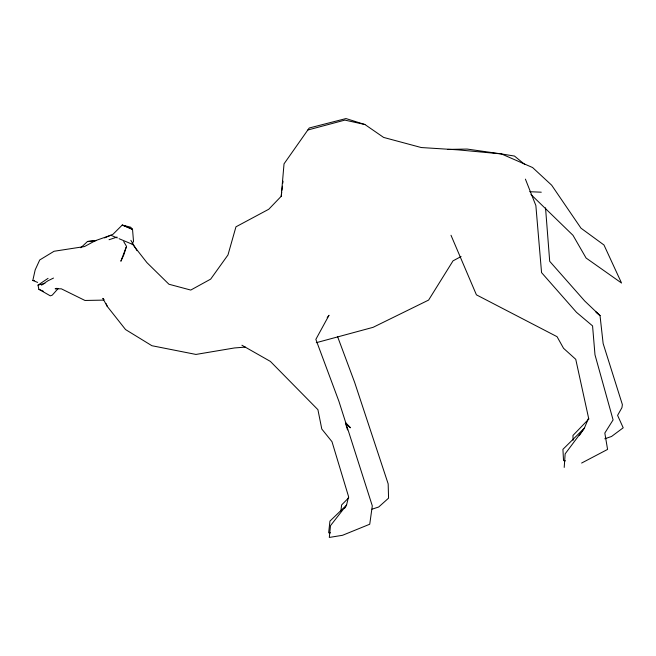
<?xml version="1.0" encoding="UTF-8"?>
<svg xmlns="http://www.w3.org/2000/svg" width="656" height="656" viewBox="0 0 656 656"><rect width="100%" height="100%" fill="white"/><g stroke="black" fill="none" stroke-linecap="round" stroke-linejoin="round"><path stroke-width="0.98" d="M564.209 467.425L565.144 453.862L584.414 428.089L588.58 418.052L575.755 359.316L563.553 348.311L557.059 336.684L476.42 294.839L451 235.266M119.056 238.694L132.725 244.45L146.919 262.621L168.936 284.237L190.765 290.067L210.674 279.12L227.968 254.971L235.955 226.82L268.763 209.248L281.235 196.267L284.032 163.836L309.238 127.994L345.991 118.564L364.916 124.517L383.621 137.424L421.275 147.543L458.208 149.871L501.405 153.922L514.484 156.062L524.734 164.435M281.235 196.267L281.711 192.249M281.949 190.232L282.433 186.206M282.793 183.188L283.031 181.179M340.858 510.967L341.637 504.931L348.762 497.748M37.663 282.408L32.8 280.514L35.186 269.862L39.721 259.973L54.063 251.264L84.517 246.549L95.391 240.662L110.848 235.242L117.227 237.931M126.149 247.271L120.868 261.236L123.836 254.807L126.501 246.344L123.705 241.588M132.077 244.024L133.521 241.4L132.528 229.37L130.667 227.206L122.213 225.074L113.012 234.249L104.542 237.907M344.449 508.539L346.532 505.128L348.598 496.707L331.993 441.693L321.793 429.024L317.914 409.68L270.387 361.415L241.908 345.228M579.232 435.633L584.414 428.089L562.922 449.344L563.529 460.578L565.497 460.856M327.188 317.66L329.017 315.265L315.856 339.373L338.89 401.234L372.296 505.858L369.738 524.226L342.539 535.288L329.312 537.436L330.501 525.653L346.532 505.128L329.943 521.118L328.656 532.787L330.542 532.811M58.163 288.533L52.226 295.159L50.307 295.84L38.868 289.288L38.015 285.098L48.068 278.349M588.99 418.84L572.959 435.445L573.073 440.315M80.819 247.763L87.486 241.49L95.391 240.662M41.533 285.155L47.896 280.825L53.505 278.062M461.086 256.537L453.034 260.85L428.606 300.079L373.092 327.328L316.29 342.686M581.618 463.054L607.579 449.417L604.824 433.034L613.089 419.906L594.984 354.781L592.565 325.901L576.493 312.33L541.553 272.601L535.862 205.517L525.407 179.129M604.775 438.782L611.531 436.486L623.2 427.794L617.591 415.363L621.937 407.655L622.38 404.613L603.135 343.506L600.019 315.577L595.574 311.6M109.044 239.735L117.063 237.078M372.026 509.179L378.692 506.998L388.565 498.158L388.172 483.882L354.65 382.407L337.61 336.692M56.998 288.287L55.161 288.788L61.352 288.82L84.968 300.464L103.697 300.12M307.771 130.019L344.876 120.105L364.916 124.517M38.015 285.098L44.911 283.408M87.486 241.49L96.047 240.629M245.401 347.114L234.495 347.951L195.955 354.437L151.905 345.72L125.55 329.558L107.297 306.45L102.803 298.382L104.058 299.521M32.8 280.514L34.629 280.456M447.745 149.412L467.08 149.06L501.405 153.922L532.598 167.542L551.663 185.197L580.978 228.173L603.987 245.008L621.535 283.031L586.079 258.021L572.991 235.307L530.917 194.438M529.704 191.7L541.274 192.2M38.868 289.288L43.321 291.248M596.288 312.313L600.019 315.577L584.693 300.973L549.703 261.318L545.53 207.804M345.433 422.833L350.476 427.794L345.638 422.784M130.864 240.301L137.047 250.699M106.182 303.728L107.297 306.45M345.433 423.087L347.532 429.926M125.025 226.066L122.213 225.074L132.528 229.37L125.025 226.066"/></g></svg>
